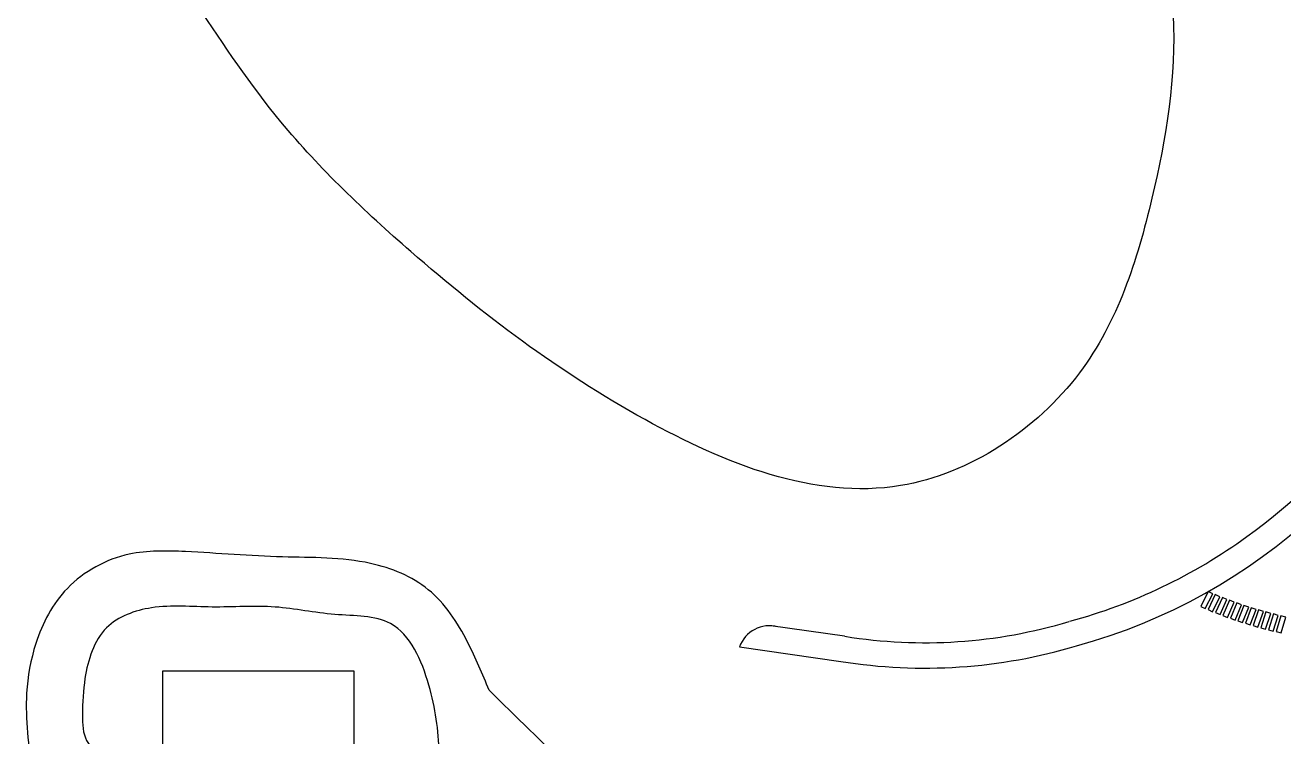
# Model space of a CAD drawing. Header units: millimetres. Extents: x 90409 to 691707, y 23091 to 490317.
# Drawn here: x 196152 to 295169, y 181533 to 237520 of the extents above; entities that cross this region are included whole.
import ezdxf

# ---------------------------------------------------------------- set-up
doc = ezdxf.new("R2010")
doc.units = ezdxf.units.MM
for name, color, linetype in [('дома', 253, 'Continuous'), ('дороги', 9, 'Continuous'), ('озеро', 253, 'Continuous')]:
    doc.layers.add(name, color=color, linetype=linetype)
doc.layers.add('дорожки', color=252, linetype='Continuous', transparency=0.5)
doc.layers.add('пантон', color=34, linetype='Continuous', transparency=0.2)

msp = doc.modelspace()

# ---------------------------------------------------------------- linework, layer by layer
at = {"layer": 'дома'}
msp.add_lwpolyline([(203094, 151087), (212913, 151087), (212913, 145472), (227954, 145472), (227954, 175434), (222039, 175434), (222039, 186695), (206946, 186695), (206946, 179356), (208807, 179356), (208807, 169049), (201109, 169049), (201109, 161911), (203021, 161911), (203021, 151087), (203094, 151087)], dxfattribs=at)
at = {"layer": 'дороги'}
for points in [[(232654, 185202), (230961, 188983), (227864, 193110), (223321, 195173), (216403, 195689), (208763, 196102), (204323, 195895), (199470, 193213), (196992, 188880), (196269, 184959), (196682, 178769)], [(228753, 178226), (228727, 180267), (227907, 185609), (224901, 190440), (220524, 191158), (215820, 191745), (210854, 191745), (206085, 191680), (202557, 190113), (200858, 186131), (200662, 183258), (200989, 181234), (203667, 179668), (206946, 179356)], [(238977, 178986), (232654, 185202)]]:
    msp.add_spline(points, degree=3, dxfattribs=at)
at = {"layer": 'дорожки'}
for points in [[(288989, 191616), (289579, 192775), (289222, 192956), (288633, 191797)], [(289568, 191375), (290136, 192544), (289776, 192719), (289208, 191549)], [(290151, 191144), (290697, 192324), (290334, 192492), (289788, 191312)], [(290739, 190925), (291262, 192115), (290896, 192276), (290372, 191086)], [(291330, 190716), (291831, 191916), (291462, 192070), (290961, 190870)], [(291925, 190519), (292404, 191728), (292032, 191875), (291553, 190666)], [(292524, 190333), (292980, 191551), (292605, 191691), (292150, 190473)], [(293127, 190159), (293559, 191385), (293182, 191518), (292749, 190292)], [(293732, 189995), (294141, 191229), (293762, 191355), (293353, 190121)], [(294341, 189844), (294726, 191085), (294345, 191204), (293959, 189962)], [(294952, 189703), (295314, 190952), (294930, 191063), (294568, 189815)]]:
    msp.add_lwpolyline(points, close=True, dxfattribs=at)
at = {"layer": 'озеро'}
msp.add_open_spline([(263288, 272192), (265445, 271543), (270828, 269255), (277217, 263225), (283463, 252745), (287671, 239363), (285109, 223721), (280411, 208783), (263890, 197874), (243470, 206158), (228418, 217624), (216569, 228814), (211790, 235945), (209697, 239067)], degree=3, knots=[98496.287296, 98496.287296, 98496.287296, 98496.287296, 105216.318293, 115800.064762, 124146.950746, 141798.283941, 156292.364533, 171154.762978, 187791.471941, 208554.395282, 231237.578942, 245685.068478, 256940.810209, 256940.810209, 256940.810209, 256940.810209], dxfattribs=at)
at = {"layer": 'пантон'}
msp.add_line((260604, 189448), (254805, 190276), dxfattribs=at)
at = {"layer": 'пантон', "transparency": 33554559}
msp.add_lwpolyline([(255354, 190197, 0.386378), (252343, 188607), (260322, 187468, 0.113863), (278861, 188697, 0.24727), (309392, 217100)], format="xyb", dxfattribs=at)
for centre, radius, start, end in [((268084, 231197), 41649, 305.4934, 341.0843), ((267166, 231879), 42738, 285.15415, 305.96435)]:
    msp.add_arc(centre, radius, start, end, dxfattribs=at)
at = {"layer": 'пантон'}
msp.add_arc((266929, 228261), 39324, 260.79981, 286.78328, dxfattribs=at)

doc.saveas('drawing.dxf')
